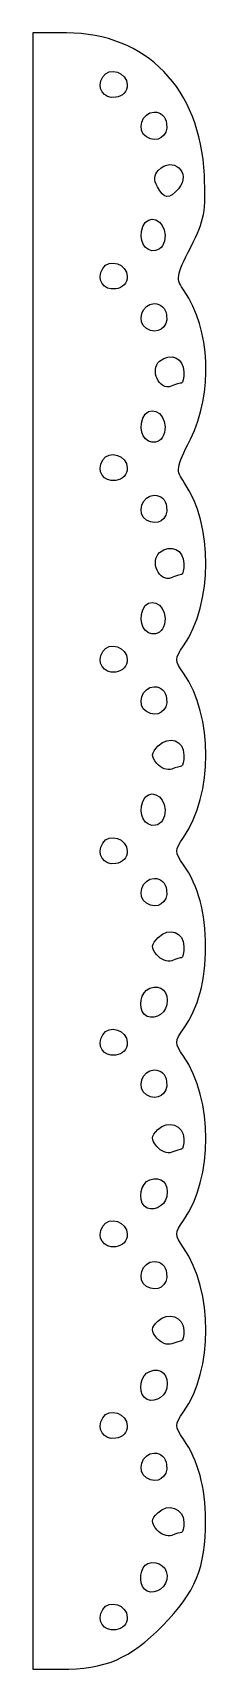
# Model space of a CAD drawing. Header units: centimetres. Extents: x -12.2 to -9.3, y -12.4 to 13.7.
import ezdxf

# ---------------------------------------------------------------- set-up
doc = ezdxf.new("R2010")
doc.units = ezdxf.units.CM
doc.header["$MEASUREMENT"] = 0
doc.layers.add('Layer 1', color=7, linetype='Continuous')

msp = doc.modelspace()

# ---------------------------------------------------------------- linework, layer by layer
at = {"layer": 'Layer 1'}
for points, knots in [([(-12.166, 0.62933), (-12.166, 0.62933), (-12.166, 13.69408), (-12.166, 13.69408), (-12.166, 13.69408), (-12.166, 13.69408), (-11.62639, 13.69216), (-11.62639, 13.69216), (-11.62639, 13.69216), (-10.34595, 13.68761), (-9.48728, 12.8036), (-9.42125, 11.42195), (-9.42125, 11.42195), (-9.39333, 10.83782), (-9.41696, 10.7127), (-9.63843, 10.27167), (-9.63843, 10.27167), (-9.87476, 9.80105), (-9.87994, 9.7668), (-9.74423, 9.57255), (-9.74423, 9.57255), (-9.32148, 8.96744), (-9.27845, 7.9392), (-9.64507, 7.2035), (-9.64507, 7.2035), (-9.87487, 6.74237), (-9.87981, 6.70799), (-9.74423, 6.51392), (-9.74423, 6.51392), (-9.27907, 5.8481), (-9.28356, 4.58914), (-9.75355, 3.90465), (-9.75355, 3.90465), (-9.89768, 3.69474), (-9.89766, 3.67417), (-9.7532, 3.4677), (-9.7532, 3.4677), (-9.27906, 2.7902), (-9.27924, 1.53685), (-9.75355, 0.84601), (-9.75355, 0.84601), (-9.89768, 0.6361), (-9.89766, 0.61553), (-9.7532, 0.40906), (-9.7532, 0.40906), (-9.51783, 0.07279), (-9.40321, -0.35594), (-9.40321, -0.89998), (-9.40321, -0.89998), (-9.40321, -1.44402), (-9.51782, -1.87275), (-9.75316, -2.20902), (-9.75316, -2.20902), (-9.89766, -2.41549), (-9.89767, -2.43606), (-9.7535, -2.64597), (-9.7535, -2.64597), (-9.27916, -3.33681), (-9.27897, -4.59015), (-9.75316, -5.26766), (-9.75316, -5.26766), (-9.89766, -5.47413), (-9.89767, -5.4947), (-9.7535, -5.70461), (-9.7535, -5.70461), (-9.27916, -6.39545), (-9.27897, -7.64879), (-9.75316, -8.3263), (-9.75316, -8.3263), (-9.89766, -8.53277), (-9.89767, -8.55334), (-9.7535, -8.76325), (-9.7535, -8.76325), (-9.51918, -9.10451), (-9.40317, -9.53293), (-9.40317, -10.05695), (-9.40317, -10.05695), (-9.40317, -10.82241), (-9.55748, -11.20021), (-10.09049, -11.73972), (-10.09049, -11.73972), (-10.61803, -12.27365), (-10.99756, -12.43542), (-11.72274, -12.43542), (-11.72274, -12.43542), (-11.72274, -12.43542), (-12.16599, -12.43542), (-12.16599, -12.43542), (-12.16599, -12.43542), (-12.16599, -12.43542), (-12.16599, 0.62933), (-12.16599, 0.62933), (-12.16599, 0.62933), (-12.16599, 0.62933), (-12.166, 0.62933), (-12.166, 0.62933)], [0, 0, 0, 0, 0.04, 0.04, 0.04, 0.04, 0.08, 0.08, 0.08, 0.08, 0.12, 0.12, 0.12, 0.12, 0.16, 0.16, 0.16, 0.16, 0.2, 0.2, 0.2, 0.2, 0.24, 0.24, 0.24, 0.24, 0.28, 0.28, 0.28, 0.28, 0.32, 0.32, 0.32, 0.32, 0.36, 0.36, 0.36, 0.36, 0.4, 0.4, 0.4, 0.4, 0.44, 0.44, 0.44, 0.44, 0.48, 0.48, 0.48, 0.48, 0.52, 0.52, 0.52, 0.52, 0.56, 0.56, 0.56, 0.56, 0.6, 0.6, 0.6, 0.6, 0.64, 0.64, 0.64, 0.64, 0.68, 0.68, 0.68, 0.68, 0.72, 0.72, 0.72, 0.72, 0.76, 0.76, 0.76, 0.76, 0.8, 0.8, 0.8, 0.8, 0.84, 0.84, 0.84, 0.84, 0.88, 0.88, 0.88, 0.88, 0.92, 0.92, 0.92, 0.92, 1, 1, 1, 1]), ([(-10.6551, 12.86268), (-10.6551, 13.06263), (-10.94495, 13.15656), (-11.04687, 12.98964), (-11.04687, 12.98964), (-11.15365, 12.81475), (-11.03825, 12.63377), (-10.83837, 12.66263), (-10.83837, 12.66263), (-10.72186, 12.67946), (-10.6551, 12.75232), (-10.6551, 12.86268)], [0, 0, 0, 0, 0.25, 0.25, 0.25, 0.25, 0.5, 0.5, 0.5, 0.5, 1, 1, 1, 1]), ([(-10.0246, 12.24142), (-10.04122, 12.35935), (-10.11321, 12.42692), (-10.22224, 12.42692), (-10.22224, 12.42692), (-10.41978, 12.42692), (-10.51258, 12.13354), (-10.34767, 12.03038), (-10.34767, 12.03038), (-10.17489, 11.92229), (-9.99608, 12.03909), (-10.0246, 12.24142)], [0, 0, 0, 0, 0.25, 0.25, 0.25, 0.25, 0.5, 0.5, 0.5, 0.5, 1, 1, 1, 1]), ([(-9.83582, 11.20236), (-9.62206, 11.46307), (-9.9221, 11.73569), (-10.15895, 11.49595), (-10.15895, 11.49595), (-10.22745, 11.42661), (-10.23189, 11.34482), (-10.17318, 11.23378), (-10.17318, 11.23378), (-10.06991, 11.03846), (-9.97728, 11.02983), (-9.83582, 11.20236)], [0, 0, 0, 0, 0.25, 0.25, 0.25, 0.25, 0.5, 0.5, 0.5, 0.5, 1, 1, 1, 1]), ([(-10.05075, 10.46066), (-10.05075, 10.70978), (-10.32325, 10.8154), (-10.4056, 10.5982), (-10.4056, 10.5982), (-10.48415, 10.39101), (-10.37301, 10.18176), (-10.2021, 10.21507), (-10.2021, 10.21507), (-10.10652, 10.2337), (-10.05075, 10.3242), (-10.05075, 10.46065), (-10.05075, 10.46065), (-10.05075, 10.46065), (-10.05075, 10.46066), (-10.05075, 10.46066)], [0, 0, 0, 0, 0.2, 0.2, 0.2, 0.2, 0.4, 0.4, 0.4, 0.4, 0.6, 0.6, 0.6, 0.6, 1, 1, 1, 1]), ([(-10.6551, 9.80404), (-10.6551, 10.00399), (-10.94494, 10.09792), (-11.04687, 9.931), (-11.04687, 9.931), (-11.15365, 9.75611), (-11.03825, 9.57512), (-10.83837, 9.60399), (-10.83837, 9.60399), (-10.72186, 9.62082), (-10.6551, 9.69368), (-10.6551, 9.80404)], [0, 0, 0, 0, 0.25, 0.25, 0.25, 0.25, 0.5, 0.5, 0.5, 0.5, 1, 1, 1, 1]), ([(-10.0246, 9.18279), (-10.04122, 9.30072), (-10.11321, 9.36829), (-10.22224, 9.36829), (-10.22224, 9.36829), (-10.41978, 9.36829), (-10.51258, 9.07491), (-10.34767, 8.97175), (-10.34767, 8.97175), (-10.17489, 8.86366), (-9.99608, 8.98046), (-10.0246, 9.18279)], [0, 0, 0, 0, 0.25, 0.25, 0.25, 0.25, 0.5, 0.5, 0.5, 0.5, 1, 1, 1, 1]), ([(-9.78467, 8.10114), (-9.76481, 8.10114), (-9.74856, 8.18102), (-9.74856, 8.27866), (-9.74856, 8.27866), (-9.74856, 8.49769), (-9.96594, 8.59446), (-10.13636, 8.4513), (-10.13636, 8.4513), (-10.301, 8.313), (-10.14455, 7.97538), (-9.95072, 8.05067), (-9.95072, 8.05067), (-9.87925, 8.07843), (-9.80453, 8.10114), (-9.78467, 8.10114)], [0, 0, 0, 0, 0.2, 0.2, 0.2, 0.2, 0.4, 0.4, 0.4, 0.4, 0.6, 0.6, 0.6, 0.6, 1, 1, 1, 1]), ([(-10.05075, 7.40203), (-10.05075, 7.65115), (-10.32325, 7.75677), (-10.4056, 7.53957), (-10.4056, 7.53957), (-10.48415, 7.33238), (-10.37301, 7.12313), (-10.2021, 7.15644), (-10.2021, 7.15644), (-10.10652, 7.17507), (-10.05075, 7.26557), (-10.05075, 7.40202), (-10.05075, 7.40202), (-10.05075, 7.40202), (-10.05075, 7.40203), (-10.05075, 7.40203)], [0, 0, 0, 0, 0.2, 0.2, 0.2, 0.2, 0.4, 0.4, 0.4, 0.4, 0.6, 0.6, 0.6, 0.6, 1, 1, 1, 1]), ([(-10.6551, 6.74541), (-10.6551, 6.94536), (-10.94494, 7.03929), (-11.04687, 6.87237), (-11.04687, 6.87237), (-11.15365, 6.69748), (-11.03825, 6.5165), (-10.83837, 6.54536), (-10.83837, 6.54536), (-10.72186, 6.56219), (-10.6551, 6.63505), (-10.6551, 6.74541)], [0, 0, 0, 0, 0.25, 0.25, 0.25, 0.25, 0.5, 0.5, 0.5, 0.5, 1, 1, 1, 1]), ([(-10.0246, 6.12415), (-10.04122, 6.24208), (-10.11321, 6.30965), (-10.22224, 6.30965), (-10.22224, 6.30965), (-10.41978, 6.30965), (-10.51258, 6.01627), (-10.34767, 5.91311), (-10.34767, 5.91311), (-10.17489, 5.80502), (-9.99608, 5.92182), (-10.0246, 6.12415)], [0, 0, 0, 0, 0.25, 0.25, 0.25, 0.25, 0.5, 0.5, 0.5, 0.5, 1, 1, 1, 1]), ([(-9.78467, 5.04251), (-9.76481, 5.04251), (-9.74856, 5.12239), (-9.74856, 5.22003), (-9.74856, 5.22003), (-9.74856, 5.43906), (-9.96594, 5.53583), (-10.13636, 5.39267), (-10.13636, 5.39267), (-10.301, 5.25437), (-10.14455, 4.91675), (-9.95072, 4.99204), (-9.95072, 4.99204), (-9.87925, 5.0198), (-9.80453, 5.04251), (-9.78467, 5.04251)], [0, 0, 0, 0, 0.2, 0.2, 0.2, 0.2, 0.4, 0.4, 0.4, 0.4, 0.6, 0.6, 0.6, 0.6, 1, 1, 1, 1]), ([(-10.05075, 4.34339), (-10.05075, 4.59251), (-10.32325, 4.69813), (-10.4056, 4.48093), (-10.4056, 4.48093), (-10.48415, 4.27374), (-10.37301, 4.06449), (-10.2021, 4.0978), (-10.2021, 4.0978), (-10.10652, 4.11643), (-10.05075, 4.20693), (-10.05075, 4.34338), (-10.05075, 4.34338), (-10.05075, 4.34338), (-10.05075, 4.34339), (-10.05075, 4.34339)], [0, 0, 0, 0, 0.2, 0.2, 0.2, 0.2, 0.4, 0.4, 0.4, 0.4, 0.6, 0.6, 0.6, 0.6, 1, 1, 1, 1]), ([(-10.6551, 3.68677), (-10.6551, 3.88672), (-10.94494, 3.98065), (-11.04687, 3.81373), (-11.04687, 3.81373), (-11.15365, 3.63884), (-11.03825, 3.45786), (-10.83837, 3.48672), (-10.83837, 3.48672), (-10.72186, 3.50355), (-10.6551, 3.57642), (-10.6551, 3.68677)], [0, 0, 0, 0, 0.25, 0.25, 0.25, 0.25, 0.5, 0.5, 0.5, 0.5, 1, 1, 1, 1]), ([(-10.0246, 3.06552), (-10.04122, 3.18345), (-10.11321, 3.25102), (-10.22224, 3.25102), (-10.22224, 3.25102), (-10.41978, 3.25102), (-10.51258, 2.95764), (-10.34767, 2.85448), (-10.34767, 2.85448), (-10.17489, 2.74639), (-9.99608, 2.8632), (-10.0246, 3.06552)], [0, 0, 0, 0, 0.25, 0.25, 0.25, 0.25, 0.5, 0.5, 0.5, 0.5, 1, 1, 1, 1]), ([(-9.78467, 1.98387), (-9.76481, 1.98387), (-9.74856, 2.06375), (-9.74856, 2.16139), (-9.74856, 2.16139), (-9.74856, 2.39626), (-9.98594, 2.48016), (-10.15794, 2.30607), (-10.15794, 2.30607), (-10.27268, 2.18993), (-10.27636, 2.14478), (-10.18058, 2.02797), (-10.18058, 2.02797), (-10.11769, 1.95127), (-10.01101, 1.90997), (-9.94351, 1.93619), (-9.94351, 1.93619), (-9.87601, 1.96241), (-9.80453, 1.98386), (-9.78467, 1.98386), (-9.78467, 1.98386), (-9.78467, 1.98386), (-9.78467, 1.98387), (-9.78467, 1.98387)], [0, 0, 0, 0, 0.14285714, 0.14285714, 0.14285714, 0.14285714, 0.28571429, 0.28571429, 0.28571429, 0.28571429, 0.42857143, 0.42857143, 0.42857143, 0.42857143, 0.57142857, 0.57142857, 0.57142857, 0.57142857, 0.71428571, 0.71428571, 0.71428571, 0.71428571, 1, 1, 1, 1]), ([(-10.05075, 1.28475), (-10.05075, 1.53387), (-10.32325, 1.63949), (-10.4056, 1.42229), (-10.4056, 1.42229), (-10.48415, 1.2151), (-10.37301, 1.00585), (-10.2021, 1.03916), (-10.2021, 1.03916), (-10.10652, 1.05779), (-10.05075, 1.14829), (-10.05075, 1.28474), (-10.05075, 1.28474), (-10.05075, 1.28474), (-10.05075, 1.28475), (-10.05075, 1.28475)], [0, 0, 0, 0, 0.2, 0.2, 0.2, 0.2, 0.4, 0.4, 0.4, 0.4, 0.6, 0.6, 0.6, 0.6, 1, 1, 1, 1]), ([(-10.6551, 0.62813), (-10.6551, 0.82808), (-10.94494, 0.92201), (-11.04687, 0.75509), (-11.04687, 0.75509), (-11.15365, 0.5802), (-11.03825, 0.39922), (-10.83837, 0.42808), (-10.83837, 0.42808), (-10.72186, 0.44491), (-10.6551, 0.51777), (-10.6551, 0.62813)], [0, 0, 0, 0, 0.25, 0.25, 0.25, 0.25, 0.5, 0.5, 0.5, 0.5, 1, 1, 1, 1]), ([(-10.0246, 0.00688), (-10.04122, 0.12481), (-10.11321, 0.19238), (-10.22224, 0.19238), (-10.22224, 0.19238), (-10.41978, 0.19238), (-10.51258, -0.101), (-10.34767, -0.20416), (-10.34767, -0.20416), (-10.17489, -0.31225), (-9.99608, -0.19544), (-10.0246, 0.00688)], [0, 0, 0, 0, 0.25, 0.25, 0.25, 0.25, 0.5, 0.5, 0.5, 0.5, 1, 1, 1, 1]), ([(-9.78467, -1.07477), (-9.76481, -1.07477), (-9.74856, -0.99489), (-9.74856, -0.89725), (-9.74856, -0.89725), (-9.74856, -0.66238), (-9.98594, -0.57848), (-10.15794, -0.75257), (-10.15794, -0.75257), (-10.27268, -0.86871), (-10.27636, -0.91386), (-10.18058, -1.03067), (-10.18058, -1.03067), (-10.11769, -1.10737), (-10.01101, -1.14867), (-9.94351, -1.12245), (-9.94351, -1.12245), (-9.87601, -1.09623), (-9.80453, -1.07478), (-9.78467, -1.07478), (-9.78467, -1.07478), (-9.78467, -1.07478), (-9.78467, -1.07477), (-9.78467, -1.07477)], [0, 0, 0, 0, 0.14285714, 0.14285714, 0.14285714, 0.14285714, 0.28571429, 0.28571429, 0.28571429, 0.28571429, 0.42857143, 0.42857143, 0.42857143, 0.42857143, 0.57142857, 0.57142857, 0.57142857, 0.57142857, 0.71428571, 0.71428571, 0.71428571, 0.71428571, 1, 1, 1, 1]), ([(-10.02206, -1.82914), (-9.98218, -1.61951), (-10.11336, -1.49122), (-10.29532, -1.56189), (-10.29532, -1.56189), (-10.44071, -1.61836), (-10.49037, -1.8678), (-10.37872, -1.98081), (-10.37872, -1.98081), (-10.27218, -2.08865), (-10.05376, -1.99576), (-10.02206, -1.82914)], [0, 0, 0, 0, 0.25, 0.25, 0.25, 0.25, 0.5, 0.5, 0.5, 0.5, 1, 1, 1, 1]), ([(-10.6551, -2.4305), (-10.6551, -2.23055), (-10.94494, -2.13662), (-11.04687, -2.30354), (-11.04687, -2.30354), (-11.15365, -2.47843), (-11.03825, -2.65941), (-10.83837, -2.63055), (-10.83837, -2.63055), (-10.72186, -2.61372), (-10.6551, -2.54085), (-10.6551, -2.4305)], [0, 0, 0, 0, 0.25, 0.25, 0.25, 0.25, 0.5, 0.5, 0.5, 0.5, 1, 1, 1, 1]), ([(-10.0246, -3.05176), (-10.04122, -2.93383), (-10.11321, -2.86626), (-10.22224, -2.86626), (-10.22224, -2.86626), (-10.41978, -2.86626), (-10.51258, -3.15964), (-10.34767, -3.2628), (-10.34767, -3.2628), (-10.17489, -3.37089), (-9.99608, -3.25408), (-10.0246, -3.05176)], [0, 0, 0, 0, 0.25, 0.25, 0.25, 0.25, 0.5, 0.5, 0.5, 0.5, 1, 1, 1, 1]), ([(-9.78467, -4.1334), (-9.76481, -4.1334), (-9.74856, -4.05896), (-9.74856, -3.96797), (-9.74856, -3.96797), (-9.74856, -3.74756), (-10.00526, -3.65666), (-10.16657, -3.81994), (-10.16657, -3.81994), (-10.27374, -3.92842), (-10.27605, -3.97285), (-10.18058, -4.0893), (-10.18058, -4.0893), (-10.11769, -4.166), (-10.01101, -4.2073), (-9.94351, -4.18108), (-9.94351, -4.18108), (-9.87601, -4.15486), (-9.80453, -4.13341), (-9.78467, -4.13341), (-9.78467, -4.13341), (-9.78467, -4.13341), (-9.78467, -4.1334), (-9.78467, -4.1334)], [0, 0, 0, 0, 0.14285714, 0.14285714, 0.14285714, 0.14285714, 0.28571429, 0.28571429, 0.28571429, 0.28571429, 0.42857143, 0.42857143, 0.42857143, 0.42857143, 0.57142857, 0.57142857, 0.57142857, 0.57142857, 0.71428571, 0.71428571, 0.71428571, 0.71428571, 1, 1, 1, 1]), ([(-10.02206, -4.88778), (-9.98218, -4.67815), (-10.11336, -4.54986), (-10.29532, -4.62053), (-10.29532, -4.62053), (-10.44071, -4.677), (-10.49037, -4.92644), (-10.37872, -5.03945), (-10.37872, -5.03945), (-10.27218, -5.14729), (-10.05376, -5.0544), (-10.02206, -4.88778)], [0, 0, 0, 0, 0.25, 0.25, 0.25, 0.25, 0.5, 0.5, 0.5, 0.5, 1, 1, 1, 1]), ([(-10.6551, -5.48914), (-10.6551, -5.28919), (-10.94494, -5.19526), (-11.04687, -5.36218), (-11.04687, -5.36218), (-11.15365, -5.53707), (-11.03825, -5.71805), (-10.83837, -5.68919), (-10.83837, -5.68919), (-10.72186, -5.67236), (-10.6551, -5.59949), (-10.6551, -5.48914)], [0, 0, 0, 0, 0.25, 0.25, 0.25, 0.25, 0.5, 0.5, 0.5, 0.5, 1, 1, 1, 1]), ([(-10.0246, -6.11039), (-10.04122, -5.99246), (-10.11321, -5.92489), (-10.22224, -5.92489), (-10.22224, -5.92489), (-10.41978, -5.92489), (-10.51258, -6.21827), (-10.34767, -6.32143), (-10.34767, -6.32143), (-10.17489, -6.42952), (-9.99608, -6.31271), (-10.0246, -6.11039)], [0, 0, 0, 0, 0.25, 0.25, 0.25, 0.25, 0.5, 0.5, 0.5, 0.5, 1, 1, 1, 1]), ([(-9.78467, -7.19204), (-9.76481, -7.19204), (-9.74856, -7.1176), (-9.74856, -7.02661), (-9.74856, -7.02661), (-9.74856, -6.8062), (-10.00526, -6.7153), (-10.16657, -6.87858), (-10.16657, -6.87858), (-10.27374, -6.98706), (-10.27605, -7.03149), (-10.18058, -7.14794), (-10.18058, -7.14794), (-10.11769, -7.22464), (-10.01101, -7.26594), (-9.94351, -7.23972), (-9.94351, -7.23972), (-9.87601, -7.2135), (-9.80453, -7.19205), (-9.78467, -7.19205), (-9.78467, -7.19205), (-9.78467, -7.19205), (-9.78467, -7.19204), (-9.78467, -7.19204)], [0, 0, 0, 0, 0.14285714, 0.14285714, 0.14285714, 0.14285714, 0.28571429, 0.28571429, 0.28571429, 0.28571429, 0.42857143, 0.42857143, 0.42857143, 0.42857143, 0.57142857, 0.57142857, 0.57142857, 0.57142857, 0.71428571, 0.71428571, 0.71428571, 0.71428571, 1, 1, 1, 1]), ([(-10.02206, -7.94641), (-9.98218, -7.73678), (-10.11336, -7.60849), (-10.29532, -7.67916), (-10.29532, -7.67916), (-10.44071, -7.73563), (-10.49037, -7.98507), (-10.37872, -8.09808), (-10.37872, -8.09808), (-10.27218, -8.20592), (-10.05376, -8.11303), (-10.02206, -7.94641)], [0, 0, 0, 0, 0.25, 0.25, 0.25, 0.25, 0.5, 0.5, 0.5, 0.5, 1, 1, 1, 1]), ([(-10.6551, -8.54777), (-10.6551, -8.34782), (-10.94494, -8.25389), (-11.04687, -8.42081), (-11.04687, -8.42081), (-11.15365, -8.5957), (-11.03825, -8.77669), (-10.83837, -8.74782), (-10.83837, -8.74782), (-10.72186, -8.73099), (-10.6551, -8.65812), (-10.6551, -8.54777)], [0, 0, 0, 0, 0.25, 0.25, 0.25, 0.25, 0.5, 0.5, 0.5, 0.5, 1, 1, 1, 1]), ([(-10.0246, -9.16903), (-10.04122, -9.0511), (-10.11321, -8.98353), (-10.22224, -8.98353), (-10.22224, -8.98353), (-10.41978, -8.98353), (-10.51258, -9.27691), (-10.34767, -9.38007), (-10.34767, -9.38007), (-10.17489, -9.48816), (-9.99608, -9.37136), (-10.0246, -9.16903)], [0, 0, 0, 0, 0.25, 0.25, 0.25, 0.25, 0.5, 0.5, 0.5, 0.5, 1, 1, 1, 1]), ([(-9.78467, -10.25067), (-9.76481, -10.25067), (-9.74856, -10.17623), (-9.74856, -10.08524), (-9.74856, -10.08524), (-9.74856, -9.86483), (-10.00526, -9.77393), (-10.16657, -9.93721), (-10.16657, -9.93721), (-10.27374, -10.04569), (-10.27605, -10.09012), (-10.18058, -10.20657), (-10.18058, -10.20657), (-10.11769, -10.28327), (-10.01101, -10.32457), (-9.94351, -10.29835), (-9.94351, -10.29835), (-9.87601, -10.27213), (-9.80453, -10.25068), (-9.78467, -10.25068), (-9.78467, -10.25068), (-9.78467, -10.25068), (-9.78467, -10.25067), (-9.78467, -10.25067)], [0, 0, 0, 0, 0.14285714, 0.14285714, 0.14285714, 0.14285714, 0.28571429, 0.28571429, 0.28571429, 0.28571429, 0.42857143, 0.42857143, 0.42857143, 0.42857143, 0.57142857, 0.57142857, 0.57142857, 0.57142857, 0.71428571, 0.71428571, 0.71428571, 0.71428571, 1, 1, 1, 1]), ([(-10.02166, -11.00295), (-9.98654, -10.81838), (-10.14949, -10.68116), (-10.32351, -10.74875), (-10.32351, -10.74875), (-10.44597, -10.79632), (-10.48077, -11.05343), (-10.37872, -11.15672), (-10.37872, -11.15672), (-10.27162, -11.26513), (-10.05369, -11.17128), (-10.02166, -11.00295)], [0, 0, 0, 0, 0.25, 0.25, 0.25, 0.25, 0.5, 0.5, 0.5, 0.5, 1, 1, 1, 1]), ([(-10.6551, -11.60641), (-10.6551, -11.40646), (-10.94494, -11.31253), (-11.04687, -11.47945), (-11.04687, -11.47945), (-11.15365, -11.65434), (-11.03825, -11.83532), (-10.83837, -11.80646), (-10.83837, -11.80646), (-10.72186, -11.78963), (-10.6551, -11.71677), (-10.6551, -11.60641)], [0, 0, 0, 0, 0.25, 0.25, 0.25, 0.25, 0.5, 0.5, 0.5, 0.5, 1, 1, 1, 1])]:
    msp.add_open_spline(points, degree=3, knots=knots, dxfattribs=at)

doc.saveas('drawing.dxf')
